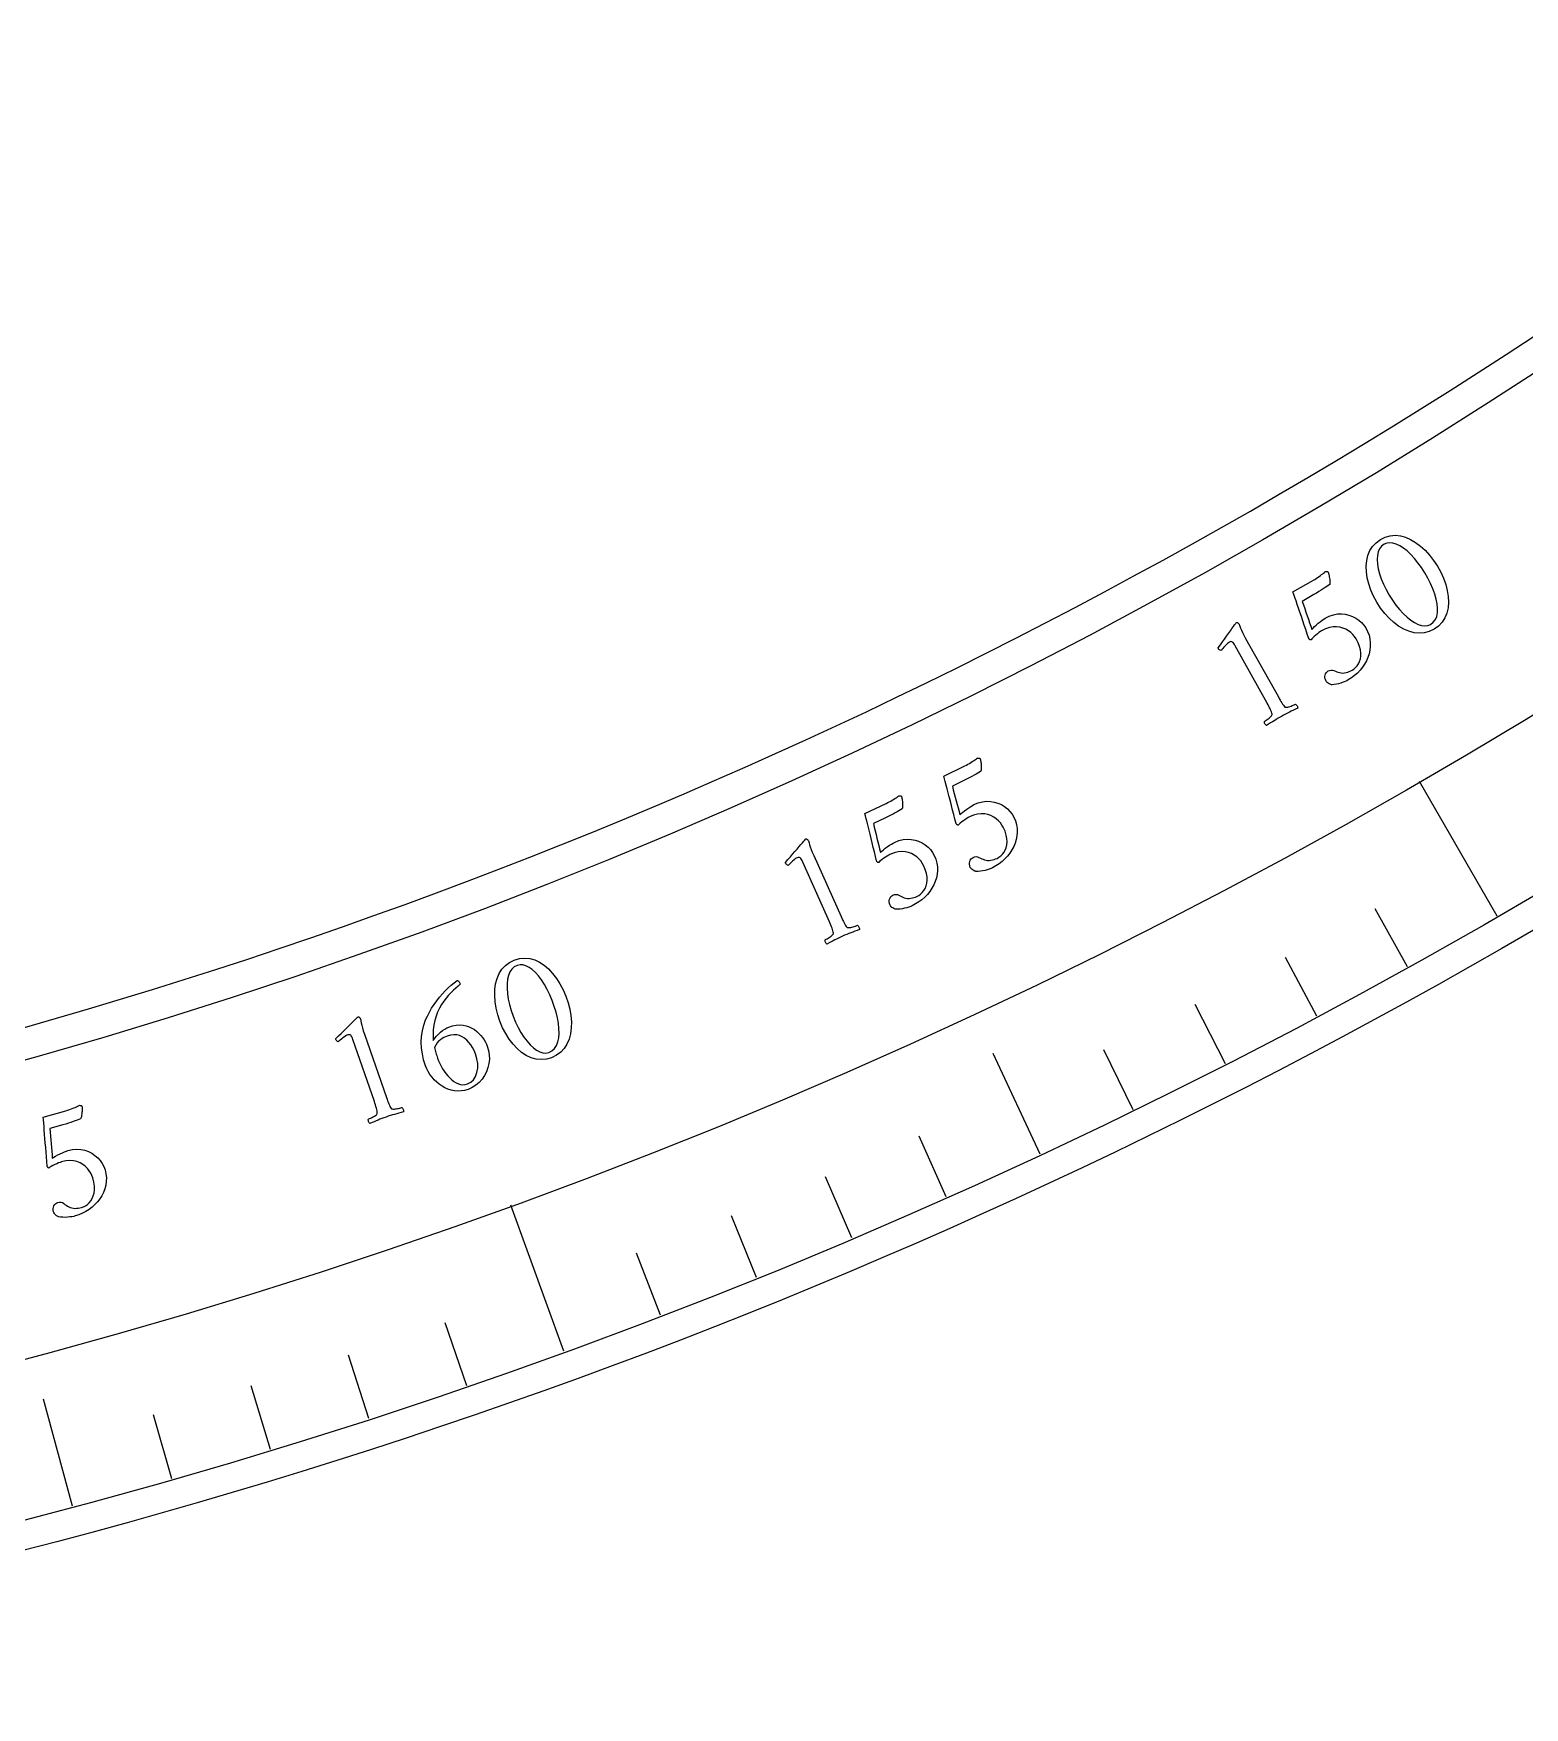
# Model space of a CAD drawing. Header units: millimetres. Extents: x -50 to 50, y -50 to 64.
# Drawn here: x 12.55 to 25.1, y -49.74 to -35.65 of the extents above; entities that cross this region are included whole.
import ezdxf

# ---------------------------------------------------------------- set-up
doc = ezdxf.new("R2010")
doc.units = ezdxf.units.MM
for name, color, linetype in [('CUT_INNER', 6, 'Continuous'), ('CUT_OUTER', 1, 'Continuous'), ('ENGRAVE', 7, 'Continuous'), ('ENGRAVE_FINE', 8, 'Continuous'), ('TEXT', 5, 'Continuous')]:
    doc.layers.add(name, color=color, linetype=linetype)

msp = doc.modelspace()

# ---------------------------------------------------------------- linework, layer by layer
at = {"layer": 'CUT_INNER'}
msp.add_lwpolyline([(12.4724, -44.0171), (12.7423, -43.9397), (13.0116, -43.8607), (13.2805, -43.78), (13.5489, -43.6977), (13.8168, -43.6138), (14.0841, -43.5282), (14.3509, -43.4409), (14.6172, -43.352), (14.8829, -43.2615), (15.1481, -43.1694), (15.4127, -43.0756), (15.6767, -42.9803), (15.9402, -42.8833), (16.203, -42.7846), (16.4652, -42.6844), (16.7268, -42.5826), (16.9878, -42.4792), (17.2481, -42.3741), (17.5078, -42.2675), (17.7668, -42.1593), (18.0251, -42.0495), (18.2828, -41.9381), (18.5398, -41.8251), (18.7961, -41.7106), (19.0517, -41.5944), (19.3065, -41.4768), (19.5606, -41.3575), (19.814, -41.2367), (20.0667, -41.1144), (20.3186, -40.9905), (20.5697, -40.865), (20.8201, -40.738), (21.0696, -40.6095), (21.3184, -40.4795), (21.5664, -40.3479), (21.8136, -40.2148), (22.0599, -40.0802), (22.3054, -39.9441), (22.5501, -39.8065), (22.7939, -39.6674), (23.0369, -39.5268), (23.279, -39.3847), (23.5202, -39.2411), (23.7605, -39.096), (24, -38.9495), (24.2385, -38.8015), (24.4761, -38.6521), (24.7128, -38.5011), (24.9486, -38.3488), (25.1835, -38.195)], dxfattribs=at)
at = {"layer": 'CUT_OUTER'}
msp.add_lwpolyline([(25.1769, -43.1986), (24.9114, -43.3523), (24.6449, -43.5043), (24.3775, -43.6547), (24.1092, -43.8035), (23.84, -43.9506), (23.5698, -44.0961), (23.2988, -44.2399), (23.0269, -44.382), (22.7542, -44.5224), (22.4806, -44.6612), (22.2061, -44.7983), (21.9308, -44.9337), (21.6547, -45.0674), (21.3778, -45.1995), (21.1, -45.3298), (20.8215, -45.4584), (20.5422, -45.5853), (20.2621, -45.7105), (19.9812, -45.834), (19.6996, -45.9557), (19.4173, -46.0757), (19.1342, -46.194), (18.8504, -46.3105), (18.5659, -46.4253), (18.2806, -46.5383), (17.9948, -46.6496), (17.7082, -46.7592), (17.4209, -46.867), (17.133, -46.973), (16.8445, -47.0772), (16.5553, -47.1797), (16.2655, -47.2804), (15.9751, -47.3793), (15.6841, -47.4764), (15.3925, -47.5718), (15.1003, -47.6653), (14.8075, -47.7571), (14.5142, -47.847), (14.2204, -47.9352), (13.926, -48.0215), (13.6311, -48.1061), (13.3356, -48.1888), (13.0397, -48.2697), (12.7433, -48.3488), (12.4464, -48.4261)], dxfattribs=at)
at = {"layer": 'ENGRAVE'}
for points in [[(24.8725, -43.0804), (24.218, -41.9468)], [(21.0231, -45.0843), (20.628, -44.2369)], [(17.0138, -46.745), (16.5661, -45.515)], [(12.875, -48.05), (12.633, -47.1468)]]:
    msp.add_lwpolyline(points, dxfattribs=at)
for radius in [49.745, 48.436, 46.005]:
    msp.add_circle((0, 0), radius, dxfattribs=at)
at = {"layer": 'ENGRAVE_FINE'}
for points in [[(24.1169, -43.508), (23.8449, -43.0173)], [(23.3539, -43.9222), (23.0905, -43.4269)], [(22.5838, -44.3231), (22.3291, -43.8233)], [(21.8068, -44.7105), (21.5608, -44.2063)], [(20.2331, -45.4443), (20.0049, -44.9318)], [(19.4369, -45.7905), (19.2177, -45.2741)], [(18.6348, -46.1228), (18.4247, -45.6026)], [(17.827, -46.441), (17.626, -45.9172)], [(16.1954, -47.0348), (16.0127, -46.5044)], [(15.3721, -47.3103), (15.1987, -46.7768)], [(14.544, -47.5714), (14.38, -47.0349)], [(13.7116, -47.818), (13.5569, -47.2787)]]:
    msp.add_lwpolyline(points, dxfattribs=at)
at = {"layer": 'TEXT'}
for points in [[(23.8888, -39.9082), (23.93, -39.8879), (23.9718, -39.8759), (24.0144, -39.8722), (24.0577, -39.8769), (24.1009, -39.8888), (24.1433, -39.907), (24.185, -39.9315), (24.2258, -39.9623), (24.2651, -39.9983), (24.3019, -40.0386), (24.3364, -40.0831), (24.3684, -40.1317), (24.3968, -40.1827), (24.4202, -40.2338), (24.4387, -40.2853), (24.4521, -40.337), (24.4601, -40.3877), (24.4621, -40.4363), (24.4582, -40.4828), (24.4483, -40.5272), (24.432, -40.5681), (24.4085, -40.6044), (24.3781, -40.636), (24.3406, -40.6629), (24.3001, -40.6827), (24.2585, -40.6942), (24.2157, -40.6976), (24.1718, -40.6927), (24.1277, -40.6806), (24.0846, -40.6623), (24.0424, -40.6377), (24.0012, -40.6069), (23.9617, -40.5708), (23.9249, -40.5303), (23.8907, -40.4856), (23.8592, -40.4366), (23.8315, -40.3853), (23.8087, -40.3338), (23.7908, -40.2822), (23.7779, -40.2305), (23.7703, -40.1797), (23.7687, -40.1313), (23.773, -40.0851), (23.7832, -40.0412), (23.7996, -40.0008), (23.8227, -39.9652), (23.8524, -39.9343), (23.8888, -39.9082)], [(23.9206, -39.9479), (23.8988, -39.9647), (23.8821, -39.9861), (23.8704, -40.0122), (23.8638, -40.0428), (23.8618, -40.0771), (23.8641, -40.1141), (23.8707, -40.1536), (23.8815, -40.1959), (23.8963, -40.2397), (23.9147, -40.2843), (23.9367, -40.3296), (23.9623, -40.3755), (23.9901, -40.4196), (24.0191, -40.4603), (24.0495, -40.4978), (24.0811, -40.5319), (24.1132, -40.5619), (24.1447, -40.587), (24.1756, -40.6073), (24.2061, -40.6227), (24.2352, -40.6324), (24.2622, -40.6356), (24.2871, -40.6323), (24.3099, -40.6226), (24.3335, -40.6045), (24.3514, -40.5818), (24.3634, -40.5547), (24.3697, -40.5231), (24.3708, -40.488), (24.3674, -40.4502), (24.3594, -40.41), (24.3469, -40.3671), (24.3305, -40.3228), (24.3109, -40.2781), (24.2882, -40.2331), (24.2623, -40.1878), (24.2341, -40.1436), (24.2049, -40.1031), (24.1748, -40.0662), (24.1438, -40.0331), (24.1127, -40.0042), (24.082, -39.9802), (24.0518, -39.9609), (24.0221, -39.9464), (23.9937, -39.9375), (23.9673, -39.9347), (23.9429, -39.9382), (23.9206, -39.9479)], [(23.4237, -40.571), (23.4584, -40.5535), (23.4927, -40.5415), (23.5268, -40.5349), (23.5604, -40.5338), (23.5931, -40.5371), (23.6242, -40.5442), (23.6538, -40.5548), (23.6817, -40.5691), (23.7073, -40.5864), (23.7299, -40.606), (23.7493, -40.6278), (23.7657, -40.652), (23.7813, -40.6824), (23.7928, -40.7133), (23.8003, -40.7447), (23.8036, -40.7765), (23.8033, -40.8082), (23.7997, -40.8394), (23.793, -40.8701), (23.7831, -40.9001), (23.7703, -40.9292), (23.755, -40.957), (23.7373, -40.9835), (23.717, -41.0087), (23.6946, -41.0322), (23.6707, -41.0536), (23.6451, -41.0729), (23.6178, -41.0901), (23.6053, -41.0968), (23.5908, -41.1034), (23.5744, -41.1101), (23.5561, -41.1167), (23.5369, -41.1226), (23.518, -41.127), (23.4994, -41.1299), (23.4811, -41.1314), (23.477, -41.1305), (23.4715, -41.1288), (23.4648, -41.1262), (23.4567, -41.1227), (23.4486, -41.1184), (23.4416, -41.1132), (23.4358, -41.1072), (23.431, -41.1004), (23.4251, -41.0877), (23.4217, -41.0751), (23.4209, -41.0627), (23.4227, -41.0504), (23.4267, -41.039), (23.4323, -41.0292), (23.4395, -41.0212), (23.4484, -41.0148), (23.4606, -41.0094), (23.4729, -41.007), (23.4852, -41.0078), (23.4975, -41.0116), (23.5098, -41.0167), (23.5218, -41.0213), (23.5337, -41.0252), (23.5452, -41.0286), (23.5587, -41.0313), (23.5722, -41.0323), (23.5859, -41.0314), (23.5996, -41.0288), (23.6131, -41.0249), (23.6261, -41.0202), (23.6385, -41.0148), (23.6503, -41.0085), (23.6655, -40.9982), (23.6796, -40.9858), (23.6924, -40.971), (23.704, -40.954), (23.7135, -40.9349), (23.7201, -40.9136), (23.7237, -40.8902), (23.7244, -40.8647), (23.7212, -40.8372), (23.7132, -40.8079), (23.7006, -40.7767), (23.6833, -40.7438), (23.6711, -40.7255), (23.6564, -40.7083), (23.6391, -40.692), (23.6193, -40.6767), (23.5972, -40.6634), (23.5732, -40.6533), (23.5473, -40.6462), (23.5196, -40.6423), (23.4901, -40.6427), (23.4593, -40.6487), (23.427, -40.6602), (23.3934, -40.6772), (23.3831, -40.6836), (23.3715, -40.6916), (23.3587, -40.7012), (23.3446, -40.7125), (23.331, -40.724), (23.3199, -40.7345), (23.3111, -40.7439), (23.3047, -40.7522), (23.3027, -40.7529), (23.3005, -40.7528), (23.2979, -40.7521), (23.2949, -40.7506), (23.292, -40.7485), (23.2895, -40.7462), (23.2872, -40.7436), (23.2853, -40.7407), (23.2729, -40.7036), (23.2604, -40.6664), (23.248, -40.6292), (23.2355, -40.592), (23.2232, -40.5555), (23.2114, -40.5202), (23.1999, -40.4863), (23.1889, -40.4535), (23.1785, -40.423), (23.169, -40.3955), (23.1602, -40.371), (23.1524, -40.3496), (23.3246, -40.2503), (23.3365, -40.2431), (23.3484, -40.2356), (23.3603, -40.2277), (23.3721, -40.2194), (23.3834, -40.2112), (23.3936, -40.2035), (23.4027, -40.1963), (23.4107, -40.1897), (23.4172, -40.1841), (23.4219, -40.1801), (23.4247, -40.1778), (23.4256, -40.177), (23.4295, -40.177), (23.4331, -40.1771), (23.4364, -40.1771), (23.4393, -40.1771), (23.4419, -40.1774), (23.4442, -40.1783), (23.4461, -40.1798), (23.4477, -40.1819), (23.4489, -40.1846), (23.4504, -40.189), (23.4523, -40.1952), (23.4544, -40.2031), (23.4567, -40.2121), (23.4586, -40.2219), (23.4604, -40.2322), (23.4619, -40.2432), (23.4629, -40.2544), (23.4632, -40.2651), (23.4628, -40.2755), (23.4617, -40.2854), (23.4498, -40.294), (23.4368, -40.3032), (23.4225, -40.3131), (23.4071, -40.3237), (23.3902, -40.3349), (23.3716, -40.3466), (23.3514, -40.359), (23.3295, -40.3718), (23.2312, -40.4285), (23.2412, -40.4584), (23.2514, -40.4884), (23.2618, -40.5187), (23.2725, -40.5491), (23.283, -40.5793), (23.293, -40.6089), (23.3025, -40.6378), (23.3116, -40.6661), (23.3219, -40.654), (23.3343, -40.6412), (23.3489, -40.6276), (23.3655, -40.6134), (23.3824, -40.5998), (23.3977, -40.5882), (23.4114, -40.5786), (23.4237, -40.571)], [(22.9353, -41.2863), (22.6671, -40.8034), (22.6602, -40.7918), (22.6537, -40.7825), (22.6476, -40.7755), (22.642, -40.771), (22.6364, -40.7685), (22.6305, -40.7678), (22.6243, -40.7688), (22.6178, -40.7716), (22.6105, -40.7764), (22.6021, -40.7833), (22.5925, -40.7924), (22.5817, -40.8036), (22.5711, -40.8152), (22.5618, -40.8256), (22.5541, -40.8346), (22.5478, -40.8423), (22.5405, -40.8404), (22.5344, -40.8373), (22.5293, -40.833), (22.5254, -40.8275), (22.5253, -40.8275), (22.5252, -40.8272), (22.525, -40.8268), (22.5247, -40.8263), (22.5236, -40.824), (22.5231, -40.822), (22.5232, -40.8203), (22.5238, -40.8188), (22.5418, -40.7945), (22.5595, -40.7702), (22.5769, -40.7459), (22.594, -40.7216), (22.6103, -40.6985), (22.6251, -40.6774), (22.6385, -40.6583), (22.6505, -40.6414), (22.6605, -40.6274), (22.6678, -40.6174), (22.6724, -40.6112), (22.6743, -40.6089), (22.6767, -40.6076), (22.6798, -40.6065), (22.6829, -40.6066), (22.686, -40.6078), (22.6892, -40.6102), (22.6923, -40.6131), (22.6951, -40.6157), (22.6976, -40.6182), (22.6997, -40.6204), (22.7004, -40.6224), (22.7027, -40.6285), (22.7064, -40.6387), (22.7116, -40.653), (22.7187, -40.6707), (22.7281, -40.6912), (22.74, -40.7145), (22.7541, -40.7405), (23.0296, -41.2338), (23.037, -41.2469), (23.0443, -41.2596), (23.0513, -41.2718), (23.0582, -41.2835), (23.0649, -41.2942), (23.0716, -41.3036), (23.0783, -41.3116), (23.0848, -41.3182), (23.0886, -41.3201), (23.0939, -41.3208), (23.1008, -41.3204), (23.1094, -41.3189), (23.1187, -41.3167), (23.1281, -41.3139), (23.1374, -41.3106), (23.1468, -41.3068), (23.1555, -41.303), (23.1628, -41.2997), (23.1686, -41.2968), (23.173, -41.2945), (23.1763, -41.2965), (23.1797, -41.2996), (23.1832, -41.3038), (23.1869, -41.3092), (23.19, -41.3149), (23.1919, -41.32), (23.1926, -41.3246), (23.1921, -41.3287), (23.1735, -41.3376), (23.1556, -41.3462), (23.1385, -41.3544), (23.1223, -41.3622), (23.1062, -41.3701), (23.0896, -41.3786), (23.0725, -41.3877), (23.0549, -41.3974), (23.0382, -41.4068), (23.0223, -41.4161), (23.0074, -41.4252), (22.9933, -41.434), (22.9791, -41.4431), (22.964, -41.4529), (22.9477, -41.4633), (22.9305, -41.4744), (22.9268, -41.4727), (22.9232, -41.4697), (22.9199, -41.4653), (22.9167, -41.4597), (22.9141, -41.4537), (22.9123, -41.4485), (22.9115, -41.444), (22.9115, -41.4402), (22.9158, -41.4376), (22.9213, -41.4342), (22.9279, -41.4298), (22.9357, -41.4244), (22.9439, -41.4184), (22.9516, -41.4122), (22.9589, -41.4057), (22.9658, -41.3989), (22.9714, -41.3925), (22.9752, -41.3869), (22.977, -41.3822), (22.9769, -41.3784), (22.9747, -41.3693), (22.9715, -41.3594), (22.9673, -41.3486), (22.962, -41.3371), (22.9559, -41.3249), (22.9495, -41.3124), (22.9426, -41.2995), (22.9353, -41.2863)], [(20.4663, -42.1403), (20.5022, -42.1254), (20.5373, -42.1158), (20.5717, -42.1117), (20.6053, -42.1129), (20.6377, -42.1186), (20.6682, -42.1279), (20.6969, -42.1406), (20.7238, -42.1569), (20.7481, -42.1759), (20.7692, -42.197), (20.7871, -42.2203), (20.8017, -42.2456), (20.8151, -42.277), (20.8243, -42.3086), (20.8295, -42.3404), (20.8305, -42.3724), (20.828, -42.4041), (20.8222, -42.4349), (20.8133, -42.465), (20.8013, -42.4942), (20.7865, -42.5223), (20.7692, -42.549), (20.7496, -42.5742), (20.7276, -42.5979), (20.7036, -42.6197), (20.6782, -42.6394), (20.6513, -42.6568), (20.6229, -42.672), (20.6099, -42.6777), (20.595, -42.6833), (20.5781, -42.6888), (20.5594, -42.6941), (20.5398, -42.6986), (20.5207, -42.7016), (20.5019, -42.7032), (20.4835, -42.7034), (20.4795, -42.7022), (20.4742, -42.7001), (20.4676, -42.697), (20.4599, -42.693), (20.4521, -42.6881), (20.4455, -42.6825), (20.4401, -42.676), (20.4358, -42.6688), (20.4308, -42.6558), (20.4283, -42.643), (20.4284, -42.6305), (20.4311, -42.6184), (20.4358, -42.6073), (20.4421, -42.598), (20.4499, -42.5905), (20.4593, -42.5847), (20.4718, -42.5802), (20.4842, -42.5787), (20.4964, -42.5804), (20.5085, -42.5851), (20.5203, -42.5911), (20.532, -42.5964), (20.5435, -42.6012), (20.5549, -42.6054), (20.5681, -42.6091), (20.5815, -42.611), (20.5952, -42.6111), (20.6091, -42.6095), (20.6228, -42.6066), (20.6361, -42.6029), (20.6488, -42.5983), (20.6611, -42.5929), (20.677, -42.5837), (20.6919, -42.5723), (20.7057, -42.5585), (20.7186, -42.5424), (20.7294, -42.524), (20.7375, -42.5032), (20.7428, -42.4801), (20.7452, -42.4547), (20.744, -42.427), (20.7382, -42.3972), (20.7278, -42.3653), (20.7129, -42.3312), (20.7021, -42.3121), (20.6886, -42.2938), (20.6725, -42.2764), (20.6538, -42.2597), (20.6328, -42.2449), (20.6096, -42.233), (20.5843, -42.2242), (20.5568, -42.2183), (20.5275, -42.2166), (20.4963, -42.2203), (20.4633, -42.2295), (20.4285, -42.2441), (20.4177, -42.2497), (20.4056, -42.2568), (20.3921, -42.2655), (20.3773, -42.2758), (20.3629, -42.2863), (20.3511, -42.296), (20.3416, -42.3047), (20.3347, -42.3126), (20.3327, -42.3131), (20.3304, -42.3129), (20.3279, -42.3119), (20.3251, -42.3102), (20.3223, -42.308), (20.3199, -42.3055), (20.3179, -42.3028), (20.3162, -42.2997), (20.3064, -42.2618), (20.2967, -42.2238), (20.2869, -42.1858), (20.2771, -42.1479), (20.2675, -42.1105), (20.2582, -42.0745), (20.2492, -42.0398), (20.2405, -42.0064), (20.2323, -41.9752), (20.2248, -41.947), (20.2178, -41.922), (20.2115, -41.9001), (20.3903, -41.8133), (20.4028, -41.8071), (20.4152, -41.8004), (20.4276, -41.7934), (20.44, -41.786), (20.4518, -41.7786), (20.4625, -41.7716), (20.4721, -41.7651), (20.4806, -41.7591), (20.4875, -41.754), (20.4924, -41.7503), (20.4954, -41.7481), (20.4964, -41.7474), (20.5003, -41.7478), (20.5038, -41.7481), (20.5071, -41.7483), (20.51, -41.7485), (20.5126, -41.749), (20.5148, -41.7501), (20.5166, -41.7517), (20.518, -41.7539), (20.5191, -41.7567), (20.5203, -41.7612), (20.5217, -41.7675), (20.5233, -41.7755), (20.5248, -41.7847), (20.5261, -41.7946), (20.5271, -41.805), (20.5278, -41.8161), (20.5281, -41.8273), (20.5276, -41.838), (20.5264, -41.8483), (20.5246, -41.8582), (20.5122, -41.8658), (20.4985, -41.8741), (20.4836, -41.883), (20.4674, -41.8924), (20.4498, -41.9024), (20.4304, -41.9128), (20.4093, -41.9237), (20.3865, -41.9349), (20.2844, -41.9844), (20.2923, -42.0149), (20.3004, -42.0456), (20.3086, -42.0765), (20.317, -42.1077), (20.3253, -42.1385), (20.3332, -42.1688), (20.3407, -42.1983), (20.3477, -42.2272), (20.3588, -42.2158), (20.3722, -42.2039), (20.3876, -42.1914), (20.4052, -42.1784), (20.423, -42.1661), (20.4391, -42.1556), (20.4536, -42.147), (20.4663, -42.1403)], [(19.7985, -42.4581), (19.8346, -42.4437), (19.8699, -42.4348), (19.9044, -42.4312), (19.938, -42.433), (19.9703, -42.4392), (20.0007, -42.4489), (20.0292, -42.462), (20.0558, -42.4787), (20.0798, -42.4982), (20.1005, -42.5196), (20.118, -42.5431), (20.1322, -42.5687), (20.1451, -42.6003), (20.1539, -42.6321), (20.1586, -42.6639), (20.1591, -42.6959), (20.156, -42.7275), (20.1498, -42.7583), (20.1404, -42.7882), (20.1279, -42.8173), (20.1126, -42.8452), (20.095, -42.8715), (20.075, -42.8964), (20.0526, -42.9198), (20.0283, -42.9412), (20.0025, -42.9605), (19.9754, -42.9774), (19.9467, -42.9922), (19.9336, -42.9977), (19.9186, -43.0031), (19.9017, -43.0083), (19.8829, -43.0133), (19.8633, -43.0175), (19.8441, -43.0202), (19.8253, -43.0215), (19.8069, -43.0214), (19.8029, -43.0202), (19.7976, -43.018), (19.7911, -43.0148), (19.7834, -43.0106), (19.7757, -43.0056), (19.7692, -42.9999), (19.7639, -42.9934), (19.7598, -42.9861), (19.7549, -42.973), (19.7526, -42.9601), (19.7529, -42.9477), (19.7558, -42.9356), (19.7607, -42.9246), (19.7672, -42.9154), (19.7751, -42.908), (19.7845, -42.9024), (19.7971, -42.898), (19.8095, -42.8968), (19.8217, -42.8986), (19.8337, -42.9035), (19.8455, -42.9097), (19.8571, -42.9152), (19.8685, -42.9202), (19.8798, -42.9246), (19.8929, -42.9285), (19.9063, -42.9306), (19.92, -42.9309), (19.9339, -42.9295), (19.9477, -42.9268), (19.961, -42.9233), (19.9738, -42.9189), (19.9862, -42.9137), (20.0022, -42.9048), (20.0173, -42.8936), (20.0314, -42.88), (20.0444, -42.8641), (20.0556, -42.8459), (20.064, -42.8253), (20.0696, -42.8023), (20.0725, -42.7769), (20.0717, -42.7492), (20.0664, -42.7193), (20.0565, -42.6872), (20.0421, -42.6529), (20.0316, -42.6336), (20.0184, -42.6152), (20.0026, -42.5974), (19.9842, -42.5804), (19.9633, -42.5653), (19.9403, -42.5531), (19.9152, -42.5439), (19.8879, -42.5375), (19.8585, -42.5354), (19.8273, -42.5386), (19.7941, -42.5473), (19.7591, -42.5613), (19.7483, -42.5667), (19.7361, -42.5737), (19.7224, -42.5822), (19.7074, -42.5922), (19.6929, -42.6025), (19.6809, -42.6119), (19.6713, -42.6205), (19.6642, -42.6283), (19.6622, -42.6288), (19.66, -42.6285), (19.6574, -42.6275), (19.6547, -42.6258), (19.6519, -42.6235), (19.6496, -42.621), (19.6476, -42.6182), (19.6459, -42.6152), (19.6368, -42.577), (19.6276, -42.5389), (19.6184, -42.5008), (19.6093, -42.4627), (19.6002, -42.4252), (19.5915, -42.3891), (19.583, -42.3542), (19.5749, -42.3207), (19.5672, -42.2893), (19.5601, -42.2611), (19.5536, -42.2359), (19.5476, -42.2139), (19.7278, -42.13), (19.7403, -42.1239), (19.7528, -42.1175), (19.7653, -42.1106), (19.7778, -42.1034), (19.7898, -42.0962), (19.8006, -42.0894), (19.8103, -42.0831), (19.8189, -42.0772), (19.8259, -42.0722), (19.8309, -42.0686), (19.8338, -42.0665), (19.8348, -42.0658), (19.8387, -42.0662), (19.8423, -42.0665), (19.8455, -42.0668), (19.8484, -42.0671), (19.851, -42.0676), (19.8532, -42.0687), (19.855, -42.0704), (19.8564, -42.0726), (19.8574, -42.0754), (19.8585, -42.0799), (19.8598, -42.0862), (19.8613, -42.0943), (19.8627, -42.1035), (19.8638, -42.1134), (19.8646, -42.1238), (19.8652, -42.1349), (19.8652, -42.1461), (19.8646, -42.1568), (19.8633, -42.1671), (19.8613, -42.177), (19.8487, -42.1844), (19.8349, -42.1925), (19.8199, -42.2011), (19.8036, -42.2103), (19.7858, -42.22), (19.7662, -42.2301), (19.745, -42.2406), (19.722, -42.2515), (19.6192, -42.2994), (19.6266, -42.33), (19.6341, -42.3608), (19.6419, -42.3919), (19.6498, -42.4231), (19.6576, -42.4541), (19.665, -42.4845), (19.672, -42.5141), (19.6786, -42.5431), (19.6899, -42.5319), (19.7034, -42.5202), (19.7191, -42.508), (19.7369, -42.4953), (19.7549, -42.4832), (19.7712, -42.473), (19.7857, -42.4646), (19.7985, -42.4581)], [(19.2497, -43.1281), (19.0246, -42.6237), (19.0187, -42.6115), (19.0131, -42.6017), (19.0076, -42.5943), (19.0024, -42.5892), (18.997, -42.5862), (18.9912, -42.585), (18.985, -42.5855), (18.9782, -42.5877), (18.9706, -42.5919), (18.9616, -42.598), (18.9512, -42.6062), (18.9395, -42.6164), (18.9279, -42.6271), (18.9178, -42.6366), (18.9093, -42.6449), (18.9023, -42.6521), (18.8953, -42.6496), (18.8894, -42.6459), (18.8847, -42.6412), (18.8813, -42.6354), (18.8813, -42.6353), (18.8812, -42.6351), (18.881, -42.6347), (18.8807, -42.6341), (18.8799, -42.6317), (18.8795, -42.6297), (18.8797, -42.628), (18.8804, -42.6266), (18.9005, -42.6039), (18.9203, -42.5812), (18.9397, -42.5585), (18.9589, -42.5359), (18.9771, -42.5142), (18.9938, -42.4945), (19.0088, -42.4767), (19.0222, -42.4609), (19.0333, -42.4478), (19.0415, -42.4384), (19.0466, -42.4327), (19.0487, -42.4306), (19.0512, -42.4295), (19.0544, -42.4286), (19.0574, -42.429), (19.0605, -42.4305), (19.0635, -42.4332), (19.0663, -42.4363), (19.0688, -42.4392), (19.0711, -42.4418), (19.073, -42.4442), (19.0736, -42.4463), (19.0752, -42.4526), (19.0781, -42.4631), (19.082, -42.4777), (19.0875, -42.496), (19.0952, -42.5172), (19.1049, -42.5414), (19.1168, -42.5687), (19.3482, -43.084), (19.3544, -43.0978), (19.3605, -43.1111), (19.3665, -43.1238), (19.3723, -43.136), (19.3781, -43.1473), (19.384, -43.1572), (19.3899, -43.1658), (19.3959, -43.173), (19.3994, -43.1751), (19.4047, -43.1763), (19.4116, -43.1765), (19.4202, -43.1758), (19.4297, -43.1744), (19.4393, -43.1724), (19.4489, -43.17), (19.4586, -43.167), (19.4676, -43.1639), (19.4751, -43.1613), (19.4812, -43.159), (19.4857, -43.157), (19.4888, -43.1593), (19.492, -43.1627), (19.4951, -43.1672), (19.4983, -43.1729), (19.5009, -43.1788), (19.5024, -43.1841), (19.5027, -43.1887), (19.5019, -43.1927), (19.4825, -43.2), (19.4639, -43.207), (19.4462, -43.2136), (19.4293, -43.22), (19.4126, -43.2266), (19.3953, -43.2336), (19.3775, -43.2411), (19.3592, -43.2492), (19.3417, -43.2572), (19.3251, -43.265), (19.3094, -43.2728), (19.2946, -43.2804), (19.2797, -43.2882), (19.2637, -43.2966), (19.2466, -43.3056), (19.2285, -43.3151), (19.2249, -43.3131), (19.2217, -43.3097), (19.2187, -43.3051), (19.216, -43.2992), (19.2139, -43.2931), (19.2127, -43.2877), (19.2122, -43.2831), (19.2126, -43.2793), (19.2171, -43.2772), (19.2228, -43.2742), (19.2298, -43.2704), (19.2381, -43.2657), (19.2467, -43.2605), (19.255, -43.2549), (19.2628, -43.2491), (19.2702, -43.243), (19.2764, -43.2371), (19.2806, -43.2318), (19.2829, -43.2273), (19.2831, -43.2235), (19.2817, -43.2142), (19.2794, -43.2041), (19.2761, -43.193), (19.2718, -43.181), (19.2669, -43.1684), (19.2615, -43.1554), (19.2558, -43.142), (19.2497, -43.1281)], [(16.5959, -43.4502), (16.64, -43.4373), (16.6833, -43.4328), (16.7258, -43.4365), (16.7676, -43.4486), (16.8081, -43.4679), (16.8468, -43.4932), (16.8835, -43.5245), (16.9184, -43.562), (16.9508, -43.6043), (16.9801, -43.6503), (17.0063, -43.7001), (17.0294, -43.7536), (17.0485, -43.8087), (17.0627, -43.8631), (17.0719, -43.917), (17.0762, -43.9702), (17.0752, -44.0216), (17.0688, -44.0698), (17.0569, -44.1149), (17.0395, -44.1569), (17.0162, -44.1944), (16.9868, -44.226), (16.9513, -44.2519), (16.9097, -44.2718), (16.8665, -44.2843), (16.8235, -44.2884), (16.7808, -44.2843), (16.7384, -44.2719), (16.6971, -44.2524), (16.6578, -44.2268), (16.6205, -44.1953), (16.5852, -44.1577), (16.5526, -44.1153), (16.5234, -44.0691), (16.4975, -44.0191), (16.475, -43.9653), (16.4566, -43.91), (16.4431, -43.8554), (16.4345, -43.8015), (16.4307, -43.7482), (16.432, -43.697), (16.4389, -43.649), (16.4511, -43.6043), (16.4688, -43.5628), (16.492, -43.5259), (16.5209, -43.4948), (16.5556, -43.4696), (16.5959, -43.4502)], [(16.6203, -43.4947), (16.5959, -43.5075), (16.5757, -43.5257), (16.5597, -43.5494), (16.5479, -43.5784), (16.54, -43.6118), (16.5358, -43.6486), (16.5354, -43.6887), (16.5387, -43.7322), (16.5457, -43.778), (16.556, -43.825), (16.5699, -43.8735), (16.5872, -43.9232), (16.6068, -43.9714), (16.6284, -44.0165), (16.6518, -44.0587), (16.677, -44.0977), (16.7033, -44.1329), (16.73, -44.1631), (16.757, -44.1884), (16.7843, -44.2089), (16.8113, -44.2235), (16.8373, -44.2314), (16.8624, -44.2325), (16.8865, -44.2268), (16.9129, -44.2131), (16.9344, -44.1939), (16.951, -44.1693), (16.9627, -44.1392), (16.9699, -44.1048), (16.9731, -44.0671), (16.9722, -44.026), (16.9673, -43.9816), (16.9589, -43.9351), (16.9474, -43.8878), (16.9328, -43.8395), (16.9152, -43.7904), (16.895, -43.7419), (16.8733, -43.6969), (16.8501, -43.6555), (16.8254, -43.6175), (16.7997, -43.5836), (16.7736, -43.5546), (16.7473, -43.5304), (16.7205, -43.511), (16.6941, -43.4972), (16.6686, -43.4899), (16.644, -43.4891), (16.6203, -43.4947)], [(16.0436, -44.0145), (16.0761, -44.0044), (16.1071, -43.9984), (16.1365, -43.9964), (16.1644, -43.9986), (16.1907, -44.004), (16.2153, -44.0121), (16.2383, -44.0226), (16.2597, -44.0358), (16.2794, -44.0507), (16.2974, -44.0669), (16.3137, -44.0843), (16.3283, -44.1028), (16.3412, -44.1217), (16.3522, -44.14), (16.3613, -44.1578), (16.3685, -44.1752), (16.3792, -44.2107), (16.3852, -44.2467), (16.3862, -44.2831), (16.3825, -44.3198), (16.3743, -44.3558), (16.362, -44.39), (16.3457, -44.4223), (16.3253, -44.4527), (16.301, -44.4802), (16.273, -44.5037), (16.2414, -44.5232), (16.2062, -44.5386), (16.1773, -44.5473), (16.1486, -44.5523), (16.1201, -44.5536), (16.0919, -44.5511), (16.0643, -44.5454), (16.0377, -44.537), (16.0121, -44.5259), (15.9875, -44.5121), (15.9642, -44.496), (15.9423, -44.478), (15.9219, -44.4581), (15.903, -44.4362), (15.8859, -44.4131), (15.8711, -44.3892), (15.8585, -44.3646), (15.8482, -44.3392), (15.8328, -44.2898), (15.8217, -44.2403), (15.8151, -44.1907), (15.8128, -44.141), (15.815, -44.092), (15.8218, -44.0446), (15.8331, -43.9986), (15.849, -43.9541), (15.8638, -43.9211), (15.8807, -43.8884), (15.8996, -43.8561), (15.9205, -43.8242), (15.9429, -43.7931), (15.966, -43.7633), (15.9901, -43.7349), (16.0149, -43.7078), (16.04, -43.6827), (16.0649, -43.6601), (16.0894, -43.64), (16.1137, -43.6223), (16.1181, -43.6218), (16.1225, -43.6234), (16.1267, -43.6272), (16.1309, -43.6331), (16.1346, -43.6397), (16.1376, -43.6454), (16.1399, -43.6501), (16.1415, -43.6538), (16.1234, -43.6687), (16.1044, -43.6854), (16.0844, -43.7039), (16.0636, -43.7242), (16.0426, -43.7465), (16.0223, -43.7707), (16.0026, -43.7969), (15.9834, -43.8251), (15.9657, -43.8553), (15.9502, -43.8876), (15.9369, -43.9219), (15.9257, -43.9584), (15.9175, -43.997), (15.9128, -44.038), (15.9117, -44.0812), (15.9142, -44.1268), (15.927, -44.1075), (15.9414, -44.0893), (15.9572, -44.0724), (15.9746, -44.0567), (15.9926, -44.0427), (16.0101, -44.031), (16.0271, -44.0216), (16.0436, -44.0145)], [(15.4176, -44.6417), (15.2373, -44.1196), (15.2325, -44.1069), (15.2277, -44.0967), (15.2229, -44.0888), (15.2182, -44.0833), (15.2131, -44.0799), (15.2074, -44.0782), (15.2011, -44.0781), (15.1942, -44.0797), (15.1863, -44.0832), (15.1768, -44.0885), (15.1658, -44.0958), (15.1532, -44.105), (15.1407, -44.1146), (15.1298, -44.1232), (15.1206, -44.1307), (15.113, -44.1372), (15.1062, -44.1341), (15.1007, -44.13), (15.0965, -44.1249), (15.0935, -44.1188), (15.0935, -44.1187), (15.0934, -44.1184), (15.0933, -44.118), (15.0931, -44.1174), (15.0924, -44.115), (15.0923, -44.1129), (15.0926, -44.1112), (15.0934, -44.1099), (15.1154, -44.0891), (15.1371, -44.0682), (15.1584, -44.0473), (15.1795, -44.0264), (15.1996, -44.0064), (15.2178, -43.9882), (15.2344, -43.9718), (15.2491, -43.9572), (15.2613, -43.9452), (15.2703, -43.9365), (15.2759, -43.9312), (15.2782, -43.9293), (15.2808, -43.9284), (15.284, -43.9279), (15.287, -43.9285), (15.2899, -43.9303), (15.2927, -43.9332), (15.2952, -43.9366), (15.2975, -43.9396), (15.2995, -43.9425), (15.3012, -43.945), (15.3015, -43.9472), (15.3027, -43.9536), (15.3046, -43.9642), (15.3072, -43.9792), (15.3111, -43.9979), (15.3169, -44.0197), (15.3245, -44.0447), (15.3339, -44.0728), (15.5196, -44.6064), (15.5246, -44.6206), (15.5295, -44.6344), (15.5343, -44.6476), (15.5391, -44.6603), (15.5439, -44.6721), (15.5488, -44.6824), (15.554, -44.6915), (15.5593, -44.6992), (15.5626, -44.7016), (15.5678, -44.7032), (15.5747, -44.7041), (15.5833, -44.7041), (15.5929, -44.7035), (15.6026, -44.7024), (15.6124, -44.7008), (15.6223, -44.6986), (15.6315, -44.6964), (15.6393, -44.6944), (15.6455, -44.6926), (15.6502, -44.6911), (15.6531, -44.6936), (15.6559, -44.6973), (15.6586, -44.7021), (15.6613, -44.708), (15.6634, -44.7141), (15.6644, -44.7195), (15.6643, -44.7241), (15.6632, -44.7281), (15.6432, -44.7336), (15.6241, -44.7389), (15.6059, -44.7441), (15.5885, -44.749), (15.5713, -44.754), (15.5535, -44.7595), (15.5351, -44.7655), (15.5161, -44.7719), (15.498, -44.7783), (15.4807, -44.7847), (15.4644, -44.791), (15.449, -44.7973), (15.4335, -44.8038), (15.4169, -44.8108), (15.3991, -44.8182), (15.3801, -44.8262), (15.3768, -44.8238), (15.3738, -44.8202), (15.3713, -44.8154), (15.3691, -44.8093), (15.3676, -44.803), (15.3668, -44.7975), (15.3667, -44.7929), (15.3674, -44.7891), (15.3721, -44.7874), (15.3781, -44.7849), (15.3854, -44.7817), (15.394, -44.7778), (15.4031, -44.7733), (15.4118, -44.7685), (15.4201, -44.7634), (15.428, -44.758), (15.4347, -44.7526), (15.4394, -44.7478), (15.442, -44.7434), (15.4425, -44.7396), (15.442, -44.7303), (15.4406, -44.72), (15.4382, -44.7087), (15.435, -44.6964), (15.4312, -44.6834), (15.427, -44.6699), (15.4225, -44.656), (15.4176, -44.6417)], [(15.9241, -44.1872), (15.9267, -44.1982), (15.9295, -44.2094), (15.9326, -44.2207), (15.9358, -44.232), (15.9393, -44.2434), (15.9429, -44.2547), (15.9467, -44.266), (15.9506, -44.2772), (15.9591, -44.299), (15.9689, -44.3208), (15.9801, -44.3427), (15.9926, -44.3647), (16.0062, -44.3861), (16.0207, -44.4062), (16.0362, -44.425), (16.0527, -44.4426), (16.0699, -44.4584), (16.0877, -44.4718), (16.106, -44.4828), (16.1249, -44.4916), (16.144, -44.4973), (16.1632, -44.4994), (16.1824, -44.4979), (16.2015, -44.4927), (16.2298, -44.4783), (16.2527, -44.4577), (16.27, -44.4309), (16.2819, -44.3978), (16.288, -44.3608), (16.2877, -44.322), (16.2812, -44.2814), (16.2684, -44.239), (16.2574, -44.2123), (16.2447, -44.1873), (16.2304, -44.1641), (16.2143, -44.1426), (16.1967, -44.1236), (16.1776, -44.1077), (16.1569, -44.095), (16.1347, -44.0854), (16.111, -44.0797), (16.0859, -44.0787), (16.0593, -44.0822), (16.0313, -44.0904), (16.0174, -44.0961), (16.0031, -44.103), (15.9885, -44.1114), (15.9735, -44.121), (15.9591, -44.1329), (15.946, -44.1479), (15.9344, -44.166), (15.9241, -44.1872)], [(12.8378, -45.054), (12.8757, -45.0455), (12.9119, -45.0423), (12.9465, -45.0442), (12.9795, -45.0512), (13.0104, -45.0625), (13.0388, -45.0768), (13.0649, -45.0944), (13.0885, -45.115), (13.1092, -45.138), (13.1263, -45.1625), (13.1398, -45.1885), (13.1498, -45.2159), (13.1575, -45.2492), (13.1612, -45.282), (13.1607, -45.3142), (13.1562, -45.3458), (13.1481, -45.3766), (13.1371, -45.406), (13.1232, -45.434), (13.1062, -45.4607), (13.0867, -45.4859), (13.0651, -45.5091), (13.0414, -45.5305), (13.0156, -45.55), (12.9883, -45.5674), (12.9598, -45.5823), (12.9303, -45.5948), (12.8997, -45.6048), (12.8859, -45.6082), (12.8702, -45.6111), (12.8527, -45.6136), (12.8333, -45.6155), (12.8133, -45.6166), (12.7939, -45.6163), (12.7751, -45.6146), (12.757, -45.6115), (12.7532, -45.6097), (12.7483, -45.6067), (12.7424, -45.6025), (12.7355, -45.5972), (12.7286, -45.591), (12.7231, -45.5843), (12.7189, -45.5771), (12.716, -45.5693), (12.7133, -45.5555), (12.7131, -45.5425), (12.7154, -45.5302), (12.7201, -45.5187), (12.7267, -45.5086), (12.7345, -45.5006), (12.7435, -45.4945), (12.7537, -45.4905), (12.7668, -45.4882), (12.7793, -45.4889), (12.791, -45.4927), (12.8021, -45.4994), (12.8127, -45.5073), (12.8233, -45.5147), (12.8338, -45.5214), (12.8442, -45.5275), (12.8566, -45.5334), (12.8695, -45.5376), (12.883, -45.5401), (12.8969, -45.5409), (12.911, -45.5404), (12.9247, -45.539), (12.938, -45.5367), (12.951, -45.5335), (12.9683, -45.5273), (12.9849, -45.5186), (13.001, -45.5075), (13.0164, -45.4938), (13.0303, -45.4776), (13.0419, -45.4585), (13.0511, -45.4367), (13.0579, -45.4121), (13.0615, -45.3846), (13.0609, -45.3543), (13.0563, -45.321), (13.0475, -45.2848), (13.0401, -45.2642), (13.03, -45.2438), (13.0172, -45.2238), (13.0017, -45.2042), (12.9836, -45.1859), (12.9628, -45.1702), (12.9394, -45.1571), (12.9134, -45.1466), (12.8848, -45.1398), (12.8534, -45.1381), (12.8193, -45.1414), (12.7825, -45.1497), (12.771, -45.1533), (12.7578, -45.1583), (12.743, -45.1645), (12.7266, -45.172), (12.7106, -45.1799), (12.6973, -45.1873), (12.6865, -45.1943), (12.6783, -45.2008), (12.6762, -45.201), (12.674, -45.2004), (12.6717, -45.199), (12.6692, -45.1968), (12.6669, -45.1942), (12.6649, -45.1913), (12.6634, -45.1882), (12.6623, -45.185), (12.6592, -45.1459), (12.6562, -45.1068), (12.6532, -45.0677), (12.6501, -45.0286), (12.6471, -44.9902), (12.6442, -44.9531), (12.6414, -44.9174), (12.6387, -44.8829), (12.636, -44.8508), (12.6335, -44.8218), (12.631, -44.7959), (12.6286, -44.7732), (12.8198, -44.7188), (12.8331, -44.7148), (12.8464, -44.7104), (12.8599, -44.7057), (12.8734, -44.7005), (12.8863, -44.6953), (12.8981, -44.6903), (12.9087, -44.6856), (12.9181, -44.6811), (12.9258, -44.6773), (12.9312, -44.6745), (12.9345, -44.6729), (12.9356, -44.6723), (12.9394, -44.6733), (12.9428, -44.6743), (12.946, -44.6751), (12.9489, -44.6758), (12.9513, -44.6767), (12.9533, -44.6781), (12.9548, -44.6801), (12.9558, -44.6825), (12.9564, -44.6854), (12.9568, -44.6901), (12.9571, -44.6965), (12.9572, -44.7047), (12.9572, -44.714), (12.9567, -44.7239), (12.9559, -44.7344), (12.9547, -44.7455), (12.953, -44.7565), (12.9506, -44.767), (12.9477, -44.7769), (12.9442, -44.7863), (12.9306, -44.7917), (12.9157, -44.7975), (12.8995, -44.8036), (12.8819, -44.8101), (12.8628, -44.8169), (12.8419, -44.8238), (12.8193, -44.8308), (12.7949, -44.8379), (12.6858, -44.8689), (12.6882, -44.9003), (12.6908, -44.932), (12.6936, -44.9639), (12.6965, -44.996), (12.6993, -45.0278), (12.7018, -45.0589), (12.704, -45.0893), (12.7059, -45.119), (12.7188, -45.1097), (12.734, -45.1003), (12.7514, -45.0907), (12.771, -45.081), (12.7907, -45.0719), (12.8084, -45.0644), (12.8241, -45.0584), (12.8378, -45.054)]]:
    msp.add_lwpolyline(points, close=True, dxfattribs=at)

doc.saveas('drawing.dxf')
